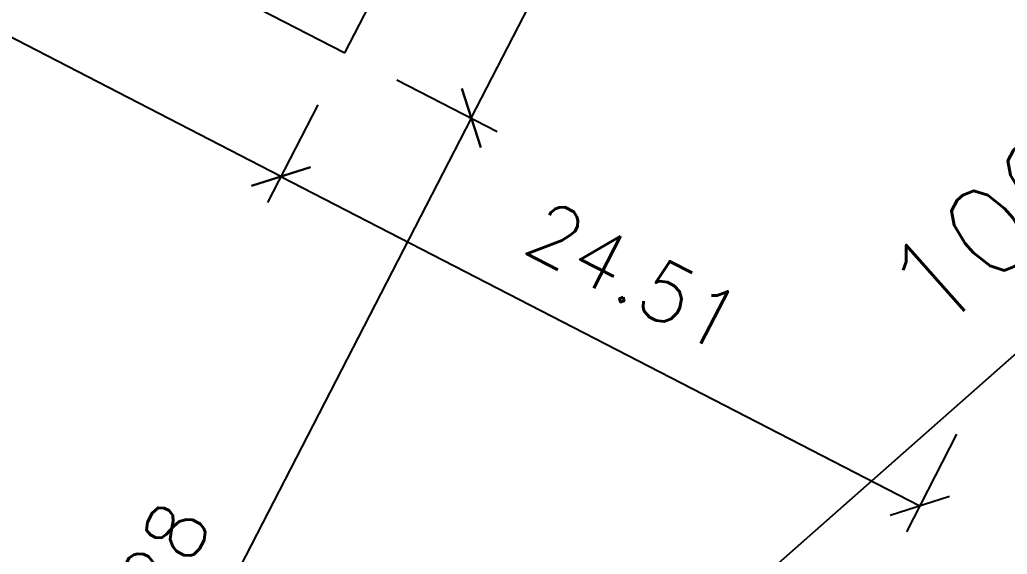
# Model space of a CAD drawing. Header units: millimetres. Extents: x 272118 to 273910, y 9581933 to 9583029.
# Drawn here: x 272792.07 to 272825.75, y 9582560.26 to 9582578.49 of the extents above; entities that cross this region are included whole.
import ezdxf

# ---------------------------------------------------------------- set-up
doc = ezdxf.new("R2010")
doc.units = ezdxf.units.MM
doc.header["$PDMODE"] = 35
for name, color, linetype in [('ARQ-COTAS', 30, 'Continuous'), ('ARQ-PENA-02', 2, 'Continuous'), ('TERRENO', 6, 'Continuous')]:
    doc.layers.add(name, color=color, linetype=linetype)
doc.styles.add('Romans_Anot', font='romans.shx')
doc.dimstyles.new('Escala 1-100', dxfattribs={"dimscale": 10, "dimtxt": 0.2, "dimasz": 0.15, "dimexe": 0.1, "dimexo": 0.2, "dimgap": 0.15, "dimtad": 1, "dimzin": 4, "dimdsep": 46, "dimtxsty": 'Romans_Anot', "dimblk": 'OBLIQUE', "dimcen": 0.25, "dimclrd": 256, "dimclre": 256, "dimclrt": 2, "dimaunit": 1, "dimadec": 3, "dimazin": 0, "dimtfac": 1, "dimtix": 1, "dimtmove": 2, "dimatfit": 3, "dimfxl": 0, "dimlwd": -1, "dimlwe": -1, "dimarcsym": 0})
doc.dimstyles.new('Escala 1-1000', dxfattribs={"dimscale": 15, "dimtxt": 0.2, "dimasz": 0.15, "dimexe": 0.1, "dimexo": 0.2, "dimgap": 0.15, "dimtad": 1, "dimzin": 4, "dimdsep": 46, "dimtxsty": 'Romans_Anot', "dimblk": 'OBLIQUE', "dimcen": 0.25, "dimse1": 1, "dimse2": 1, "dimsd1": 1, "dimsd2": 1, "dimclrd": 256, "dimclre": 256, "dimclrt": 2, "dimaunit": 1, "dimadec": 3, "dimazin": 0, "dimtfac": 1, "dimtix": 1, "dimtmove": 2, "dimatfit": 3, "dimfxl": 0, "dimlwd": -1, "dimlwe": -1, "dimarcsym": 0})

# ---------------------------------------------------------------- blocks, each defined once
blk = doc.blocks.new('*D46')
at = {"layer": 'Defpoints', "color": 0, "transparency": 16777216}
for p in [(272703.646, 9582583.341), (272792.533, 9582537.527), (272792.533, 9582537.527)]:
    blk.add_point(p, dxfattribs=at)
at = {"layer": 'ARQ-COTAS', "color": 2, "transparency": 16777216, "insert": (272748.58, 9582564.995), "char_height": 3, "attachment_point": 5, "rotation": 332.7327, "style": 'Romans_Anot'}
blk.add_mtext('100.00', dxfattribs=at)
blk = doc.blocks.new('_Oblique')
at = {"color": 0, "linetype": 'ByBlock', "lineweight": -2}
blk.add_line((-0.5, -0.5), (0.5, 0.5), dxfattribs=at)
blk = doc.blocks.new('*D47')
at = {"layer": 'Defpoints', "color": 0, "transparency": 16777216}
for p in [(272867.5, 9582603.709), (272867.5, 9582603.709), (272792.533, 9582537.527)]:
    blk.add_point(p, dxfattribs=at)
at = {"layer": 'ARQ-COTAS', "color": 2, "transparency": 16777216, "insert": (272827.535, 9582573.429), "char_height": 3, "attachment_point": 5, "rotation": 41.4389, "style": 'Romans_Anot'}
blk.add_mtext('100.00', dxfattribs=at)
blk = doc.blocks.new('*D49')
at = {"layer": 'ARQ-COTAS', "transparency": 16777216}
for p, q in [((272802.234, 9582575.587), (272800.518, 9582572.258)), ((272800.976, 9582573.147), (272822.764, 9582561.917)), ((272824.022, 9582564.357), (272822.306, 9582561.028))]:
    blk.add_line(p, q, dxfattribs=at)
at = {"layer": 'Defpoints', "color": 0, "transparency": 16777216}
for p in [(272803.15, 9582577.365), (272824.938, 9582566.135), (272822.764, 9582561.917)]:
    blk.add_point(p, dxfattribs=at)
at = {"layer": 'ARQ-COTAS', "transparency": 16777216, "xscale": 1.5, "yscale": 1.5, "zscale": 1.5}
for p, rotation in [((272800.976, 9582573.147), 152.7326999601301), ((272822.764, 9582561.917), 332.7326999601301)]:
    blk.add_blockref('_Oblique', p, dxfattribs=dict(at, rotation=rotation))
at = {"layer": 'ARQ-COTAS', "color": 2, "transparency": 16777216, "insert": (272813.016, 9582569.754), "char_height": 2, "attachment_point": 5, "rotation": 332.7327, "style": 'Romans_Anot'}
blk.add_mtext('24.51', dxfattribs=at)
blk = doc.blocks.new('*D50')
at = {"layer": 'ARQ-COTAS', "transparency": 16777216}
for p, q in [((272764.064, 9582594.951), (272762.474, 9582591.867)), ((272800.976, 9582573.147), (272762.932, 9582592.756)), ((272802.234, 9582575.587), (272800.518, 9582572.258))]:
    blk.add_line(p, q, dxfattribs=at)
at = {"layer": 'Defpoints', "color": 0, "transparency": 16777216}
for p in [(272764.98, 9582596.729), (272762.932, 9582592.756), (272803.15, 9582577.365)]:
    blk.add_point(p, dxfattribs=at)
at = {"layer": 'ARQ-COTAS', "transparency": 16777216, "xscale": 1.5, "yscale": 1.5, "zscale": 1.5}
for p, rotation in [((272762.932, 9582592.756), 152.7326999488848), ((272800.976, 9582573.147), 332.7326999488848)]:
    blk.add_blockref('_Oblique', p, dxfattribs=dict(at, rotation=rotation))
at = {"layer": 'ARQ-COTAS', "color": 2, "transparency": 16777216, "insert": (272783.1, 9582585.174), "char_height": 2, "attachment_point": 5, "rotation": 332.7327, "style": 'Romans_Anot'}
blk.add_mtext('42.80', dxfattribs=at)
blk = doc.blocks.new('*D51')
at = {"layer": 'ARQ-COTAS', "transparency": 16777216}
for p, q in [((272813.839, 9582593.737), (272817.265, 9582591.972)), ((272807.465, 9582575.141), (272816.376, 9582592.43)), ((272804.928, 9582576.449), (272808.354, 9582574.683))]:
    blk.add_line(p, q, dxfattribs=at)
at = {"layer": 'Defpoints', "color": 0, "transparency": 16777216}
for p in [(272812.061, 9582594.654), (272816.376, 9582592.43), (272803.15, 9582577.365)]:
    blk.add_point(p, dxfattribs=at)
at = {"layer": 'ARQ-COTAS', "transparency": 16777216, "xscale": 1.5, "yscale": 1.5, "zscale": 1.5}
for p, rotation in [((272816.376, 9582592.43), 62.73269995504112), ((272807.465, 9582575.141), 242.7326999550411)]:
    blk.add_blockref('_Oblique', p, dxfattribs=dict(at, rotation=rotation))
at = {"layer": 'ARQ-COTAS', "color": 2, "transparency": 16777216, "insert": (272809.698, 9582584.931), "char_height": 2, "attachment_point": 5, "rotation": 62.7327, "style": 'Romans_Anot'}
blk.add_mtext('19.45', dxfattribs=at)
blk = doc.blocks.new('*D52')
at = {"layer": 'ARQ-COTAS', "transparency": 16777216}
for p, q in [((272804.928, 9582576.449), (272808.354, 9582574.683)), ((272807.465, 9582575.141), (272789.013, 9582539.341)), ((272786.476, 9582540.649), (272789.902, 9582538.883))]:
    blk.add_line(p, q, dxfattribs=at)
at = {"layer": 'Defpoints', "color": 0, "transparency": 16777216}
for p in [(272803.15, 9582577.365), (272784.698, 9582541.565), (272789.013, 9582539.341)]:
    blk.add_point(p, dxfattribs=at)
at = {"layer": 'ARQ-COTAS', "transparency": 16777216, "xscale": 1.5, "yscale": 1.5, "zscale": 1.5}
for p, rotation in [((272807.465, 9582575.141), 62.7326999725959), ((272789.013, 9582539.341), 242.7326999725959)]:
    blk.add_blockref('_Oblique', p, dxfattribs=dict(at, rotation=rotation))
at = {"layer": 'ARQ-COTAS', "color": 2, "transparency": 16777216, "insert": (272796.017, 9582558.387), "char_height": 2, "attachment_point": 5, "rotation": 62.7327, "style": 'Romans_Anot'}
blk.add_mtext('40.28', dxfattribs=at)

msp = doc.modelspace()

# ---------------------------------------------------------------- linework, layer by layer
at = {"layer": 'ARQ-PENA-02', "color": 8}
for p, q in [((272803.15, 9582577.365), (272812.061, 9582594.654)), ((272793.55, 9582582.313), (272803.15, 9582577.365))]:
    msp.add_line(p, q, dxfattribs=at)
at = {"layer": 'TERRENO'}
msp.add_line((272792.533, 9582537.527), (272867.5, 9582603.709), dxfattribs=at)

# ---------------------------------------------------------------- dimensions: what is measured, and where the dimension line sits
at = {"layer": 'ARQ-COTAS'}
for p1, p2, distance, dimstyle, picture, middle in [((272792.533, 9582537.527), (272867.5, 9582603.709), 0, 'Escala 1-1000', '*D47', (272827.535, 9582573.429)), ((272803.15, 9582577.365), (272812.061, 9582594.654), -4.854, 'Escala 1-100', '*D51', (272809.698, 9582584.931)), ((272803.15, 9582577.365), (272824.938, 9582566.135), -4.745, 'Escala 1-100', '*D49', (272813.016, 9582569.754))]:
    dim = msp.add_aligned_dim(p1=p1, p2=p2, distance=distance, dimstyle=dimstyle, dxfattribs=at)
    dim.commit()
    dim.dimension.update_dxf_attribs({"geometry": picture, "text_midpoint": middle})
for base, p2, angle, picture, middle in [((272762.932, 9582592.756), (272764.98, 9582596.729), 152.7327, '*D50', (272783.1, 9582585.174)), ((272789.013, 9582539.341), (272784.698, 9582541.565), 242.7327, '*D52', (272796.017, 9582558.387))]:
    dim = msp.add_linear_dim(base=base, p1=(272803.15, 9582577.365), p2=p2, angle=angle, dimstyle='Escala 1-100', dxfattribs=at)
    dim.commit()
    dim.dimension.update_dxf_attribs({"geometry": picture, "text_midpoint": middle})
dim = msp.add_linear_dim(base=(272792.533, 9582537.527), p1=(272703.646, 9582583.341), p2=(272792.533, 9582537.527), angle=332.7327, dimstyle='Escala 1-1000', dxfattribs=at)
dim.commit()
dim.dimension.update_dxf_attribs({"geometry": '*D46', "text_midpoint": (272748.58, 9582564.995), "dimtype": 161})

doc.saveas('drawing.dxf')
